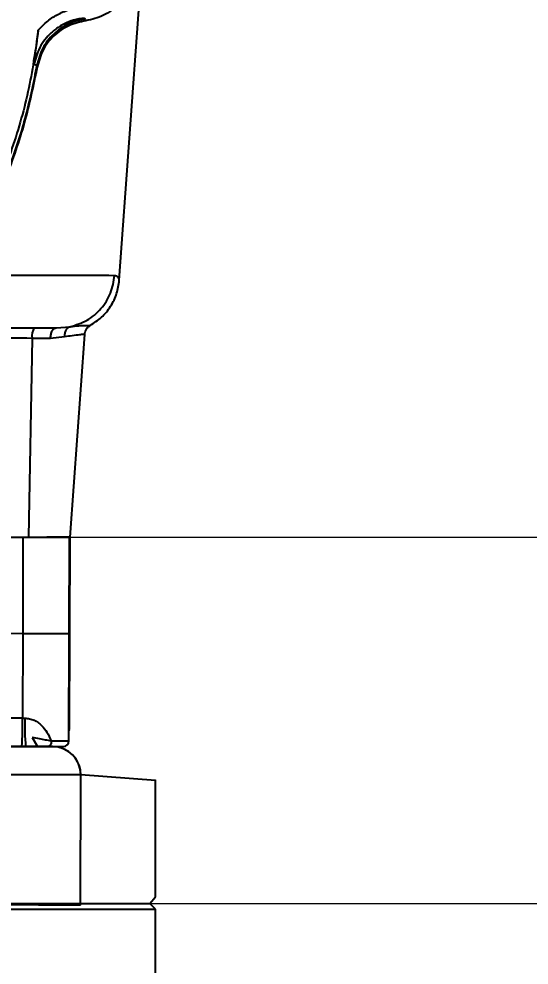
# Model space of a CAD drawing. Header units: millimetres. Extents: x 2016 to 4452, y 736 to 2459.
# Drawn here: x 2819.4 to 2909.5, y 2047.1 to 2214.3 of the extents above; entities that cross this region are included whole.
import ezdxf

# ---------------------------------------------------------------- set-up
doc = ezdxf.new("R2010")
doc.units = ezdxf.units.MM
doc.layers.add('AM_5', color=3, linetype='Continuous', lineweight=25)
doc.styles.add('SLDTEXTSTYLE1', font='txt.shx', dxfattribs={"width": 0.7, "bigfont": 'gbcbig.shx'})
doc.dimstyles.new('SLDDIMSTYLE12$0', dxfattribs={"dimtxt": 12, "dimasz": 10, "dimexe": 0, "dimexo": 0.0625, "dimgap": 0.875, "dimtad": 1, "dimdec": 1, "dimlfac": 1.8, "dimrnd": 1e-09, "dimzin": 12, "dimdsep": 46, "dimtxsty": 'SLDTEXTSTYLE1', "dimcen": 0.09, "dimdle": 8.16, "dimclrd": 3, "dimclre": 3, "dimadec": 0, "dimazin": 3, "dimtfac": 1, "dimtdec": 1, "dimtofl": 0, "dimtmove": 0, "dimatfit": 3, "dimfxl": 0, "dimfrac": 2, "dimtolj": 1, "dimlwd": 5, "dimlwe": 5, "dimarcsym": 0})

# ---------------------------------------------------------------- blocks, each defined once
blk = doc.blocks.new('*D70')
at = {"layer": 'AM_5', "color": 3, "lineweight": 5, "transparency": 16777216}
blk.add_line((2781.41, 2421.44), (2965.31, 2421.44), dxfattribs=at)
at = {"layer": 'AM_5', "color": 3, "linetype": 'Continuous', "lineweight": 5, "transparency": 16777216}
for p, q in [((2965.31, 2411.44), (2965.31, 2132.7)), ((2828.48, 2122.7), (2965.31, 2122.7))]:
    blk.add_line(p, q, dxfattribs=at)
at = {"layer": 'AM_5', "color": 3, "transparency": 16777216}
for points in [[(2963.64, 2411.44), (2966.97, 2411.44), (2965.31, 2421.44)], [(2963.64, 2132.7), (2966.97, 2132.7), (2965.31, 2122.7)]]:
    blk.add_solid(points, dxfattribs=at)
at = {"layer": 'Defpoints', "color": 0, "transparency": 16777216}
for p in [(2781.35, 2421.44), (2828.42, 2122.7), (2965.31, 2122.7)]:
    blk.add_point(p, dxfattribs=at)
at = {"layer": 'AM_5', "color": 0, "transparency": 16777216, "insert": (2958.43, 2272.07), "char_height": 12, "attachment_point": 5, "rotation": 90, "style": 'SLDTEXTSTYLE1'}
blk.add_mtext('\\A1;350', dxfattribs=at)
blk = doc.blocks.new('*D71')
at = {"layer": 'AM_5', "color": 3, "lineweight": 5, "transparency": 16777216}
blk.add_line((2828.3, 2122.7), (2964.65, 2122.7), dxfattribs=at)
at = {"layer": 'AM_5', "color": 3, "linetype": 'Continuous', "lineweight": 5, "transparency": 16777216}
for p, q in [((2964.65, 2112.7), (2964.65, 2067.99)), ((2842.59, 2057.99), (2964.65, 2057.99))]:
    blk.add_line(p, q, dxfattribs=at)
at = {"layer": 'AM_5', "color": 3, "transparency": 16777216}
for points in [[(2962.99, 2112.7), (2966.32, 2112.7), (2964.65, 2122.7)], [(2962.99, 2067.99), (2966.32, 2067.99), (2964.65, 2057.99)]]:
    blk.add_solid(points, dxfattribs=at)
at = {"layer": 'Defpoints', "color": 0, "transparency": 16777216}
for p in [(2828.24, 2122.7), (2842.52, 2057.99), (2964.65, 2057.99)]:
    blk.add_point(p, dxfattribs=at)
at = {"layer": 'AM_5', "color": 0, "transparency": 16777216, "insert": (2957.78, 2090.35), "char_height": 12, "attachment_point": 5, "rotation": 90, "style": 'SLDTEXTSTYLE1'}
blk.add_mtext('\\A1;40', dxfattribs=at)
blk = doc.blocks.new('*D79')
at = {"layer": 'AM_5', "color": 3, "lineweight": 5, "transparency": 16777216}
blk.add_line((2842.59, 2057.99), (2927.62, 2057.99), dxfattribs=at)
at = {"layer": 'AM_5', "color": 3, "linetype": 'Continuous', "lineweight": 5, "transparency": 16777216}
for p, q in [((2927.62, 2047.99), (2927.62, 1674.99)), ((2828.09, 1664.99), (2927.62, 1664.99))]:
    blk.add_line(p, q, dxfattribs=at)
at = {"layer": 'AM_5', "color": 3, "transparency": 16777216}
for points in [[(2925.96, 2047.99), (2929.29, 2047.99), (2927.62, 2057.99)], [(2925.96, 1674.99), (2929.29, 1674.99), (2927.62, 1664.99)]]:
    blk.add_solid(points, dxfattribs=at)
at = {"layer": 'Defpoints', "color": 0, "transparency": 16777216}
for p in [(2842.52, 2057.99), (2828.02, 1664.99), (2927.62, 1664.99)]:
    blk.add_point(p, dxfattribs=at)
at = {"layer": 'AM_5', "color": 0, "transparency": 16777216, "insert": (2920.75, 1861.49), "char_height": 12, "attachment_point": 5, "rotation": 90, "style": 'SLDTEXTSTYLE1'}
blk.add_mtext('\\A1;393', dxfattribs=at)

msp = doc.modelspace()

# ---------------------------------------------------------------- linework, layer by layer
at = {"color": 7, "linetype": 'Continuous', "lineweight": 25}
for p, q in [((2837.109, 2168.161), (2841.038, 2222.676)), ((2822.553, 2206.1), (2822.036, 2206.219)), ((2825.967, 2159.708), (2828.436, 2159.912)), ((2821.719, 2157.856), (2821.084, 2122.718)), ((2827.429, 2158.095), (2824.966, 2157.85)), ((2828.419, 2122.703), (2831.003, 2158.56)), ((2809.349, 2122.743), (2820.099, 2122.72)), ((2820.099, 2122.72), (2820.063, 2105.72)), ((2824.486, 2122.711), (2824.486, 2122.711)), ((2825.53, 2122.709), (2825.53, 2122.709)), ((2828.261, 2105.703), (2828.297, 2122.703)), ((2828.383, 2105.703), (2828.419, 2122.703)), ((2809.313, 2105.743), (2820.063, 2105.72)), ((2820.063, 2105.72), (2820.031, 2090.72)), ((2828.221, 2086.703), (2828.261, 2105.703)), ((2828.261, 2105.703), (2828.383, 2105.703)), ((2828.346, 2088.703), (2828.383, 2105.703)), ((2820.031, 2090.72), (2809.281, 2090.743)), ((2820.031, 2090.72), (2820.44, 2090.719)), ((2828.225, 2088.581), (2828.346, 2088.703)), ((2828.225, 2088.703), (2828.346, 2088.703)), ((2821.718, 2087.299), (2822.638, 2085.715)), ((2819.896, 2085.721), (2809.146, 2085.744)), ((2820.561, 2085.719), (2819.896, 2085.721)), ((2820.557, 2085.719), (2821.159, 2085.718)), ((2820.602, 2085.719), (2821.163, 2085.718)), ((2824.793, 2085.71), (2824.512, 2085.711)), ((2826.718, 2085.511), (2826.718, 2085.706)), ((2830.278, 2057.698), (2830.327, 2080.698)), ((2830.327, 2080.698), (2830.327, 2080.699)), ((2686.524, 2056.989), (2820.532, 2056.989)), ((2687.524, 2057.989), (2842.524, 2057.989)), ((2820.532, 2056.989), (2843.524, 2056.989)), ((2843.524, 2056.989), (2842.524, 2057.989)), ((2843.524, 2028.989), (2843.524, 2056.989))]:
    msp.add_line(p, q, dxfattribs=at)
at = {"linetype": 'ByBlock'}
for p, q in [((2843.524, 2079.722), (2830.327, 2080.698)), ((2843.524, 2059.157), (2843.524, 2079.822)), ((2842.524, 2057.989), (2843.524, 2059.157))]:
    msp.add_line(p, q, dxfattribs=at)
at = {"color": 7, "linetype": 'Continuous', "lineweight": 25, "flags": 128}
for points in [[(2808.1, 2169.048), (2810.784, 2169.043), (2814.718, 2169.034), (2818.39, 2169.026), (2821.78, 2169.019), (2824.87, 2169.013), (2827.643, 2169.007), (2830.084, 2169.001), (2832.181, 2168.997), (2833.921, 2168.993), (2835.296, 2168.99), (2836.299, 2168.988)], [(2821.719, 2157.856), (2820.797, 2157.858), (2819.919, 2157.86), (2819.098, 2157.862), (2818.347, 2157.864), (2817.68, 2157.865), (2817.106, 2157.866), (2816.636, 2157.867), (2816.276, 2157.868)], [(2824.966, 2157.85), (2824.583, 2157.85), (2824.192, 2157.851), (2823.794, 2157.852), (2823.39, 2157.853), (2822.979, 2157.854), (2822.564, 2157.855), (2822.143, 2157.856), (2821.719, 2157.856)], [(2820.099, 2122.72), (2821.777, 2122.717), (2823.389, 2122.713), (2824.864, 2122.71), (2826.137, 2122.707), (2827.152, 2122.705), (2827.863, 2122.704), (2828.24, 2122.703), (2828.265, 2122.703), (2827.937, 2122.704), (2827.271, 2122.705), (2826.296, 2122.707)], [(2826.296, 2122.707), (2825.716, 2122.708), (2825.227, 2122.709), (2824.836, 2122.71), (2824.548, 2122.711), (2824.367, 2122.711), (2824.296, 2122.711), (2824.336, 2122.711), (2824.486, 2122.711)], [(2824.486, 2122.711), (2824.652, 2122.711), (2824.808, 2122.71), (2824.954, 2122.71), (2825.09, 2122.71), (2825.215, 2122.709), (2825.33, 2122.709), (2825.435, 2122.709), (2825.53, 2122.709)], [(2825.53, 2122.709), (2826.813, 2122.706), (2827.746, 2122.704), (2828.286, 2122.703), (2828.419, 2122.703)], [(2820.063, 2105.72), (2821.74, 2105.717), (2823.352, 2105.713), (2824.828, 2105.71), (2826.101, 2105.707), (2827.116, 2105.705), (2827.827, 2105.704), (2828.203, 2105.703), (2828.261, 2105.703)], [(2820.063, 2105.72), (2821.74, 2105.717), (2823.352, 2105.713), (2824.828, 2105.71), (2826.101, 2105.707), (2827.116, 2105.705), (2827.827, 2105.704), (2828.203, 2105.703), (2828.261, 2105.703)], [(2825.1, 2086.709), (2825.088, 2086.514), (2825.053, 2086.327), (2824.996, 2086.154), (2824.92, 2086.003), (2824.827, 2085.879), (2824.722, 2085.786), (2824.607, 2085.73), (2824.488, 2085.711)], [(2825.1, 2086.709), (2826.287, 2086.707), (2827.221, 2086.705), (2827.862, 2086.704), (2828.184, 2086.703), (2828.221, 2086.703)], [(2822.649, 2085.715), (2823.947, 2085.712), (2824.251, 2085.711)], [(2824.969, 2085.71), (2825.074, 2085.71), (2825.94, 2085.708), (2826.497, 2085.706), (2826.716, 2085.706), (2826.718, 2085.706)], [(2830.327, 2080.698), (2830.256, 2080.698), (2829.843, 2080.699), (2829.072, 2080.701), (2827.961, 2080.703), (2826.538, 2080.706), (2824.838, 2080.71), (2822.903, 2080.714), (2820.781, 2080.718), (2818.524, 2080.723), (2816.188, 2080.728), (2813.831, 2080.733), (2811.511, 2080.738), (2809.285, 2080.743), (2807.208, 2080.748), (2805.332, 2080.752)], [(2830.278, 2057.698), (2830.207, 2057.698), (2829.794, 2057.699), (2829.023, 2057.701), (2827.912, 2057.703), (2826.489, 2057.706), (2824.789, 2057.71), (2822.854, 2057.714), (2820.732, 2057.719), (2818.475, 2057.723), (2816.139, 2057.728), (2813.782, 2057.733), (2811.462, 2057.738), (2809.236, 2057.743), (2807.159, 2057.748), (2805.283, 2057.752)]]:
    msp.add_lwpolyline(points, dxfattribs=at)
at = {"color": 7, "linetype": 'Continuous', "lineweight": 25}
for centre, radius, start, end in [((2824.061, 2158.265), 2.377, 142.39242, 189.89938), ((2769.557, 2089.579), 50.487, 355.6169, 1.29537), ((2868.016, 2089.369), 47.595, 178.37363, 184.39756), ((2827.221, 2086.705), 1, 269.87751, 359.87751), ((2825.327, 2080.709), 5, 359.87751, 89.87751), ((2825.327, 2080.709), 5, 359.87751, 73.80953)]:
    msp.add_arc(centre, radius, start, end, dxfattribs=at)
for points, knots in [([(2839.132, 2222.894), (2839.132, 2222.89), (2839.325, 2221.826), (2838.641, 2219.616), (2837.038, 2216.818), (2834.413, 2214.708), (2832.291, 2214.216), (2831.231, 2213.971)], [0, 0, 0, 0, 0.0007305, 0.2505479, 0.5003652, 0.7501826, 1, 1, 1, 1]), ([(2822.807, 2212.338), (2823.341, 2212.891), (2824.406, 2213.993), (2826.363, 2215.212), (2828.491, 2216.099), (2830.006, 2216.327), (2830.766, 2216.442)], [0, 0, 0, 0, 0.250755, 0.4999887, 0.7492331, 1, 1, 1, 1]), ([(2830.954, 2214.451), (2830.313, 2214.355), (2829.09, 2214.17), (2827.61, 2213.568), (2826.521, 2212.953), (2825.755, 2212.411), (2824.468, 2211.316), (2822.888, 2209.357), (2822.316, 2207.251), (2822.036, 2206.219)], [0, 0, 0, 0, 0.1490589, 0.284486, 0.365253, 0.4374072, 0.5004523, 0.7554674, 1, 1, 1, 1]), ([(2831.204, 2214.302), (2830.158, 2214.076), (2828.07, 2213.624), (2825.422, 2211.745), (2823.4, 2209.2), (2822.836, 2207.134), (2822.553, 2206.1)], [0, 0, 0, 0, 0.2500652, 0.4994456, 0.7493864, 1, 1, 1, 1]), ([(2822.036, 2206.219), (2822.173, 2207.191), (2822.446, 2209.124), (2822.687, 2211.27), (2822.807, 2212.338)], [0, 0, 0, 0, 0.5024427, 1, 1, 1, 1]), ([(2836.299, 2168.988), (2836.495, 2168.927), (2836.893, 2168.803), (2837.102, 2168.187), (2837.086, 2168.232), (2837.081, 2168.246)], [0, 0, 0, 0, 0.395472, 0.8035087, 1, 1, 1, 1]), ([(2831.971, 2160.13), (2832.663, 2160.58), (2834.066, 2161.491), (2835.653, 2163.468), (2836.761, 2165.728), (2836.995, 2167.363), (2837.109, 2168.165)], [0, 0, 0, 0, 0.2484535, 0.5031786, 0.7562396, 1, 1, 1, 1]), ([(2801.141, 2159.761), (2801.409, 2159.76), (2802.272, 2159.758), (2803.681, 2159.755), (2805.366, 2159.752), (2807, 2159.748), (2808.583, 2159.745), (2811.015, 2159.74), (2814.02, 2159.733), (2817.246, 2159.726), (2819.827, 2159.721), (2822.033, 2159.716), (2823.795, 2159.712), (2825.122, 2159.71), (2825.706, 2159.708), (2825.967, 2159.708)], [0, 0, 0, 0, 0.0210906, 0.0677138, 0.114337, 0.1609602, 0.2075834, 0.2542066, 0.3834577, 0.5024197, 0.6110909, 0.7094695, 0.8246117, 0.9214568, 1, 1, 1, 1]), ([(2828.436, 2159.912), (2828.294, 2159.857), (2828.001, 2159.744), (2827.665, 2159.315), (2827.448, 2158.747), (2827.435, 2158.308), (2827.429, 2158.095)], [0, 0, 0, 0, 0.2428888, 0.5, 0.7571112, 1, 1, 1, 1]), ([(2828.436, 2159.912), (2828.973, 2159.975), (2830.025, 2160.099), (2831.173, 2160.135), (2831.829, 2160.155), (2832.098, 2160.16), (2832.021, 2160.158), (2832.02, 2160.158)], [0, 0, 0, 0, 0.2613439, 0.5116232, 0.7559295, 0.9994915, 1, 1, 1, 1]), ([(2831.003, 2158.557), (2831.026, 2158.718), (2831.073, 2159.045), (2831.295, 2159.496), (2831.609, 2159.888), (2831.885, 2160.069), (2832.021, 2160.158)], [0, 0, 0, 0, 0.2461448, 0.5, 0.7538552, 1, 1, 1, 1]), ([(2831.003, 2158.557), (2831.003, 2158.557), (2831.046, 2158.561), (2830.941, 2158.552), (2830.778, 2158.538), (2830.479, 2158.51), (2829.914, 2158.453), (2828.968, 2158.36), (2827.899, 2158.176), (2827.429, 2158.095)], [0, 0, 0, 0, 0.0002751, 0.1318815, 0.2590422, 0.3817617, 0.5000467, 0.7799577, 1, 1, 1, 1]), ([(2820.44, 2090.719), (2820.72, 2090.702), (2821.286, 2090.666), (2822.073, 2090.388), (2822.786, 2089.974), (2823.578, 2089.294), (2824.411, 2088.217), (2824.86, 2087.235), (2825.1, 2086.709)], [0, 0, 0, 0, 0.12447381, 0.25096604, 0.37147488, 0.50010394, 0.73217742, 1, 1, 1, 1]), ([(2825.1, 2086.709), (2824.761, 2086.761), (2824.06, 2086.866), (2823.028, 2087.073), (2822.174, 2087.22), (2821.718, 2087.299)], [0, 0, 0, 0, 0.3043315, 0.6280366, 1, 1, 1, 1]), ([(2808.674, 2085.744), (2809.13, 2085.743), (2810.066, 2085.741), (2811.733, 2085.738), (2813.574, 2085.734), (2815.52, 2085.73), (2817.458, 2085.726), (2819.283, 2085.722), (2820.906, 2085.718), (2822.302, 2085.715), (2823.48, 2085.713), (2824.426, 2085.711), (2825.082, 2085.709), (2825.384, 2085.709), (2825.308, 2085.709), (2824.861, 2085.71), (2824.119, 2085.711), (2823.402, 2085.713), (2823.054, 2085.714)], [0, 0, 0, 0, 0.05866097, 0.12049309, 0.184636, 0.25, 0.315364, 0.37950691, 0.44133903, 0.5, 0.55866097, 0.62049309, 0.684636, 0.75, 0.815364, 0.87950691, 0.94133903, 1, 1, 1, 1]), ([(2824.488, 2085.711), (2824.28, 2085.711), (2823.869, 2085.712), (2823.257, 2085.713), (2822.85, 2085.714), (2822.631, 2085.715)], [0, 0, 0, 0, 0.3217307, 0.6356386, 1, 1, 1, 1]), ([(2824.488, 2085.711), (2824.845, 2085.71), (2825.568, 2085.708), (2826.388, 2085.707), (2826.943, 2085.706), (2827.213, 2085.705), (2827.19, 2085.705), (2827.183, 2085.705)], [0, 0, 0, 0, 0.2214261, 0.4475745, 0.6737229, 0.895149, 1, 1, 1, 1])]:
    msp.add_open_spline(points, degree=3, knots=knots, dxfattribs=at)
for points in [[(2831.231, 2213.971), (2830.189, 2213.744), (2828.106, 2213.291), (2825.468, 2211.413), (2823.451, 2208.88), (2822.887, 2206.824), (2822.605, 2205.796)], [(2822.807, 2212.338), (2822.283, 2208.687), (2821.235, 2201.383), (2818.115, 2190.74), (2813.907, 2180.497), (2808.552, 2170.797), (2802.147, 2161.757), (2794.766, 2153.495), (2786.504, 2146.114), (2777.465, 2139.709), (2767.764, 2134.354), (2757.521, 2130.146), (2746.878, 2127.026), (2739.575, 2125.978), (2735.923, 2125.454)], [(2822.605, 2205.796), (2821.918, 2202.502), (2820.545, 2195.913), (2817.225, 2186.361), (2813.021, 2177.178), (2807.885, 2168.475), (2801.896, 2160.338), (2795.108, 2152.853), (2787.595, 2146.098), (2779.433, 2140.143), (2770.708, 2135.045), (2761.506, 2130.88), (2751.94, 2127.601), (2745.346, 2126.256), (2742.049, 2125.584)], [(2822.553, 2206.1), (2821.965, 2203.186), (2820.79, 2197.359), (2818.037, 2188.864), (2814.59, 2180.635), (2810.389, 2172.764), (2805.544, 2165.264), (2801.77, 2160.67), (2799.883, 2158.374)], [(2828.436, 2159.912), (2829.461, 2160.229), (2831.513, 2160.864), (2833.989, 2163.01), (2835.768, 2165.776), (2836.122, 2167.917), (2836.299, 2168.988)], [(2824.966, 2157.85), (2824.989, 2158.097), (2825.035, 2158.593), (2825.27, 2159.203), (2825.592, 2159.626), (2825.842, 2159.681), (2825.967, 2159.708)], [(2813.868, 2122.734), (2814.195, 2122.733), (2814.849, 2122.732), (2816.55, 2122.728), (2818.638, 2122.723), (2820.269, 2122.72), (2821.084, 2122.718)], [(2823.054, 2085.714), (2822.513, 2085.715), (2821.431, 2085.717), (2820.851, 2085.718), (2820.561, 2085.719)]]:
    msp.add_open_spline(points, degree=3, dxfattribs=at)

# ---------------------------------------------------------------- dimensions: what is measured, and where the dimension line sits
at = {"layer": 'AM_5'}
for base, p1, p2, text, picture, middle in [((2965.307, 2122.703), (2781.351, 2421.443), (2828.419, 2122.703), '350', '*D70', (2958.432, 2272.073)), ((2964.654, 2057.989), (2828.24, 2122.703), (2842.524, 2057.989), '40', '*D71', (2957.779, 2090.346))]:
    dim = msp.add_linear_dim(base=base, p1=p1, p2=p2, angle=90, text=text, dimstyle='SLDDIMSTYLE12$0', override={"dimlfac": 1, "dimpost": ''}, dxfattribs=at)
    dim.commit()
    dim.dimension.update_dxf_attribs({"geometry": picture, "text_midpoint": middle})
dim = msp.add_linear_dim(base=(2927.623, 1664.989), p1=(2842.524, 2057.989), p2=(2828.024, 1664.989), angle=90, dimstyle='SLDDIMSTYLE12$0', override={"dimlfac": 1, "dimpost": ''}, dxfattribs=at)
dim.commit()
dim.dimension.update_dxf_attribs({"geometry": '*D79', "text_midpoint": (2920.748, 1861.489)})

doc.saveas('drawing.dxf')
